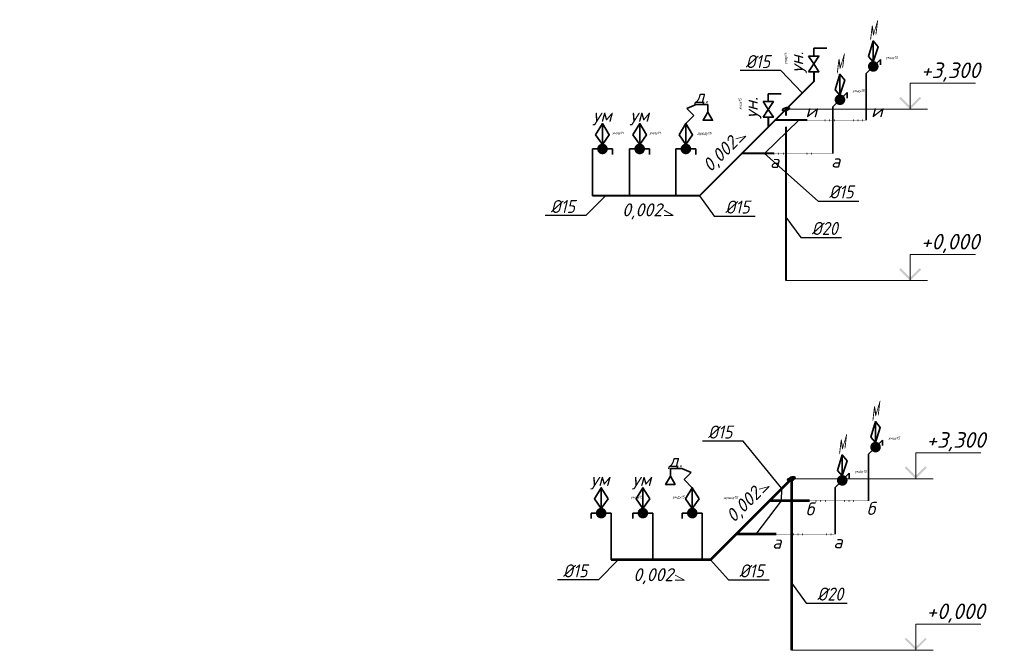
# Model space of a CAD drawing. Header units: millimetres. Extents: x -473555 to 885127, y 4787 to 453528.
# Drawn here: x 822175 to 841172, y 292062 to 304204 of the extents above; entities that cross this region are included whole.
import ezdxf
from ezdxf import colors
from ezdxf.entities.mleader import LeaderData, LeaderLine
from ezdxf.enums import TextEntityAlignment as Align
from ezdxf.math import Vec2, Vec3

# ---------------------------------------------------------------- set-up
doc = ezdxf.new("R2010")
doc.units = ezdxf.units.MM
doc.linetypes.add('ACAD_ISO07W100', pattern=[3, 0, -3])
doc.layers.add('_ВК-Спецификация', color=3, linetype='Continuous', lineweight=15, plot=False, transparency=0.5)
for name, color, linetype, lineweight in [('ВК_B1', 5, 'Continuous', 40), ('ВК_T3', 1, 'Continuous', 50), ('ВК_В1_текст', 5, 'Continuous', 9), ('ВК_В1_текст @ 100', 5, 'Continuous', 9), ('ВК_К1_текст', 34, 'Continuous', 9), ('ВК_ТЗ_текст', 1, 'Continuous', 9), ('ВК_ТЗ_текст @ 100', 1, 'Continuous', 9)]:
    doc.layers.add(name, color=color, linetype=linetype, lineweight=lineweight)
doc.layers.add('ВК_text', color=7, linetype='Continuous')
doc.styles.add('ISOPEUR', font='isocpeui.ttf', dxfattribs={"width": 0.9})

# ---------------------------------------------------------------- blocks, each defined once
blk = doc.blocks.new('_None')
blk = doc.blocks.new('*U679')
at = {"color": 0, "linetype": 'ByBlock', "lineweight": 30}
for p, q in [((193, 1389), (193, 988)), ((0, 0), (0, 900)), ((385, 900), (0, 900)), ((385, 900), (385, 794))]:
    blk.add_line(p, q, dxfattribs=at)
blk.add_lwpolyline([(62, 1175), (193, 1389), (323, 1175), (193, 988)], close=True, dxfattribs=at)
at = {"color": 0, "linetype": 'ByBlock', "lineweight": 30, "const_width": 102}
blk.add_lwpolyline([(142, 900, 1), (244, 900, 1)], format="xyb", close=True, dxfattribs=at)
at = {"color": 0, "lineweight": -2, "style": 'ISOPEUR'}
blk.add_text('ум', height=250, dxfattribs=at).set_placement((192, 1548), align=Align.MIDDLE_CENTER)
at = {"layer": '_ВК-Спецификация', "style": 'ISOPEUR'}
blk.add_attdef('ДУ', text='', height=50, dxfattribs=at).set_placement((495, 1185), align=Align.CENTER)
blk = doc.blocks.new('*U485')
at = {"color": 0, "linetype": 'ByBlock', "lineweight": 30}
for p, q in [((-150, 250), (0, 250)), ((0, 250), (0, 0))]:
    blk.add_line(p, q, dxfattribs=at)
for points in [[(-453, 350), (-301, 250), (-453, 150), (-453, 350)], [(-150, 350), (-301, 250), (-150, 150), (-150, 350)]]:
    blk.add_lwpolyline(points, dxfattribs=at)
at = {"style": 'ISOPEUR'}
blk.add_text('ун.', height=250, dxfattribs=at).set_placement((-271, 576), align=Align.MIDDLE_CENTER)
at = {"layer": '_ВК-Спецификация', "style": 'ISOPEUR'}
blk.add_attdef('ДУ', text='', height=50, dxfattribs=at).set_placement((-196, 767), align=Align.CENTER)
blk = doc.blocks.new('*U486')
at = {"color": 0, "linetype": 'ByBlock', "lineweight": 30}
for p, q in [((212, 1682), (393, 1757)), ((393, 1757), (615, 1757)), ((615, 1757), (615, 1610)), ((193, 1389), (349, 1545)), ((349, 1545), (212, 1682)), ((193, 1389), (193, 988)), ((0, 0), (0, 900)), ((385, 900), (0, 900)), ((385, 900), (385, 794))]:
    blk.add_line(p, q, dxfattribs=at)
for points in [[(615, 1610), (524, 1452), (707, 1452)], [(62, 1175), (193, 1389), (323, 1175), (193, 988)]]:
    blk.add_lwpolyline(points, close=True, dxfattribs=at)
at = {"color": 0, "linetype": 'ByBlock', "lineweight": 30, "const_width": 102}
blk.add_lwpolyline([(142, 900, 1), (244, 900, 1)], format="xyb", close=True, dxfattribs=at)
at = {"color": 0, "lineweight": -2, "style": 'ISOPEUR'}
blk.add_text('д.', height=250, dxfattribs=at).set_placement((495, 1911), align=Align.MIDDLE_CENTER)
at = {"layer": '_ВК-Спецификация', "style": 'ISOPEUR'}
blk.add_attdef('ДУ', text='', height=50, dxfattribs=at).set_placement((549, 1178), align=Align.CENTER)
blk = doc.blocks.new('*U770')
at = {"color": 0, "linetype": 'ByBlock', "lineweight": 30}
for p, q in [((136, 1526), (136, 1124)), ((272, 1172), (0, 900)), ((272, 1172), (272, 1067)), ((0, 0), (0, 900))]:
    blk.add_line(p, q, dxfattribs=at)
blk.add_lwpolyline([(44, 1226), (136, 1526), (228, 1411), (136, 1124)], close=True, dxfattribs=at)
at = {"color": 0, "linetype": 'ByBlock', "lineweight": 30, "const_width": 102}
blk.add_lwpolyline([(85, 1036, 1), (187, 1036, 1)], format="xyb", close=True, dxfattribs=at)
at = {"color": 0, "lineweight": -2, "style": 'ISOPEUR', "oblique": 45}
blk.add_text('м', height=250, rotation=45, dxfattribs=at).set_placement((47, 1681), align=Align.MIDDLE_CENTER)
at = {"layer": '_ВК-Спецификация', "style": 'ISOPEUR'}
blk.add_attdef('ДУ', text='', height=50, dxfattribs=at).set_placement((495, 1185), align=Align.CENTER)
blk = doc.blocks.new('*U754')
at = {"color": 0, "linetype": 'ByBlock', "lineweight": 30}
for p, q in [((-193, 1389), (-193, 988)), ((-385, 900), (0, 900)), ((-385, 900), (-385, 794)), ((0, 0), (0, 900))]:
    blk.add_line(p, q, dxfattribs=at)
blk.add_lwpolyline([(-62, 1175), (-193, 1389), (-323, 1175), (-193, 988)], close=True, dxfattribs=at)
at = {"color": 0, "linetype": 'ByBlock', "lineweight": 30, "const_width": 102}
blk.add_lwpolyline([(-142, 900, -1), (-244, 900, -1)], format="xyb", close=True, dxfattribs=at)
at = {"color": 0, "lineweight": -2, "style": 'ISOPEUR'}
blk.add_text('ум', height=250, dxfattribs=at).set_placement((-214, 1548), align=Align.MIDDLE_CENTER)
at = {"layer": '_ВК-Спецификация', "style": 'ISOPEUR'}
blk.add_attdef('ДУ', text='', height=50, dxfattribs=at).set_placement((495, 1185), align=Align.CENTER)
blk = doc.blocks.new('*U40')
at = {"color": 0, "linetype": 'ByBlock', "lineweight": 30}
for p, q in [((-615, 1757), (-615, 1610)), ((-393, 1757), (-615, 1757)), ((-212, 1682), (-393, 1757)), ((-349, 1545), (-212, 1682)), ((-193, 1389), (-349, 1545)), ((-193, 1389), (-193, 988)), ((-385, 900), (0, 900)), ((-385, 900), (-385, 794)), ((0, 0), (0, 900))]:
    blk.add_line(p, q, dxfattribs=at)
for points in [[(-615, 1610), (-524, 1452), (-707, 1452)], [(-62, 1175), (-193, 1389), (-323, 1175), (-193, 988)]]:
    blk.add_lwpolyline(points, close=True, dxfattribs=at)
at = {"color": 0, "linetype": 'ByBlock', "lineweight": 30, "const_width": 102}
blk.add_lwpolyline([(-142, 900, -1), (-244, 900, -1)], format="xyb", close=True, dxfattribs=at)
at = {"color": 0, "lineweight": -2, "style": 'ISOPEUR'}
blk.add_text('д.', height=250, dxfattribs=at).set_placement((-516, 1911), align=Align.MIDDLE_CENTER)
at = {"layer": '_ВК-Спецификация', "style": 'ISOPEUR'}
blk.add_attdef('ДУ', text='', height=50, dxfattribs=at).set_placement((549, 1178), align=Align.CENTER)
blk = doc.blocks.new('*U669')
at = {"linetype": 'ByBlock', "lineweight": -2}
h = blk.add_hatch(color=256, dxfattribs=at)
h.paths.add_polyline_path([(2605, 212), (2577, 240), (2393, 57), (2393, 0)])
h.paths.add_polyline_path([(2209, 240), (2181, 212), (2393, 0), (2393, 57)])
for p, q in [((2393, 0), (2393, 500)), ((2393, 500), (3650, 500)), ((2727, 0), (0, 0))]:
    blk.add_line(p, q, dxfattribs=at)
at = {"linetype": 'ByBlock', "style": 'ISOPEUR'}
blk.add_attdef('ОТМЕТКА', (2599, 600), '', height=300, dxfattribs=at)
blk = doc.blocks.new('*U774')
at = {"lineweight": 15}
blk.add_lwpolyline([(-1.75, 1), (0, 0), (-1.75, 0)], dxfattribs=at)
at = {"lineweight": 15, "style": 'ISOPEUR'}
blk.add_attdef('УКЛОН', text='', height=2.5, rotation=360, dxfattribs=at).set_placement((-5.98, 1.08), align=Align.MIDDLE_CENTER)
blk = doc.blocks.new('*U775')
at = {"lineweight": 15}
blk.add_lwpolyline([(-1.94, -0.53), (0, 0), (-1.24, -1.24)], dxfattribs=at)
at = {"lineweight": 15, "style": 'ISOPEUR'}
blk.add_attdef('УКЛОН', text='', height=2.5, rotation=45, dxfattribs=at).set_placement((-4.99, -3.47), align=Align.MIDDLE_CENTER)

msp = doc.modelspace()

# ---------------------------------------------------------------- linework, layer by layer
at = {"layer": 'ВК_B1'}
for p, q in [((837464, 303201.7), (837464, 303015.1)), ((837464, 303015.1), (835264.2, 300815.2)), ((836929.1, 302480.1), (836929.1, 302360.5)), ((836587.9, 302325.7), (836587.9, 302139)), ((837337.6, 302268.6), (836717.5, 302268.6)), ((836929.1, 302143.5), (836929.1, 299180.1)), ((836696.5, 301627.4), (836076.4, 301627.4)), ((835264.2, 300815.2), (833203.2, 300815.2))]:
    msp.add_line(p, q, dxfattribs=at)
at = {"layer": 'ВК_B1', "linetype": 'ACAD_ISO07W100'}
for p, q in [((837337.6, 302268.6), (838475.4, 302268.6)), ((836696.5, 301627.4), (837834.3, 301627.4)), ((837381.3, 294938.3), (838519.2, 294938.3)), ((836740.2, 294297.2), (837878.1, 294297.2))]:
    msp.add_line(p, q, dxfattribs=at)
at = {"layer": 'ВК_B1'}
msp.add_ellipse((836929.1, 302480.1), major_axis=(60.4, 25), ratio=0.4142, dxfattribs=at)
at = {"layer": 'ВК_T3'}
for p, q in [((837035, 295362), (835476.2, 293803.2)), ((837035, 295362), (837035, 292062)), ((837381.3, 294938.3), (836611.3, 294938.3)), ((836740.2, 294297.2), (835970.2, 294297.2)), ((835476.2, 293803.2), (833565.2, 293803.2))]:
    msp.add_line(p, q, dxfattribs=at)
msp.add_ellipse((837035, 295362), major_axis=(60.4, 25), ratio=0.4142, dxfattribs=at)

# ---------------------------------------------------------------- block references
at = {"layer": 'ВК_B1'}
for name, p, values in [('*U770', (838475.4, 302268.6), {'ДУ': 'умду15'}), ('*U770', (837834.3, 301627.4), {'ДУ': 'умду15'}), ('*U486', (834809.9, 300815.2), {'ДУ': 'душду15'}), ('*U679', (833203.2, 300815.2), {'ДУ': 'умду15'}), ('*U679', (833919.9, 300815.2), {'ДУ': 'умду15'})]:
    msp.add_blockref(name, p, dxfattribs=at).add_auto_attribs(values)
at = {"layer": 'ВК_B1', "rotation": 90}
for p in [(837714, 303654.7), (836837.9, 302778.7)]:
    msp.add_blockref('*U485', p, dxfattribs=at).add_auto_attribs({'ДУ': 'унду15'})
at = {"layer": 'ВК_T3'}
for name, p, values in [('*U770', (838519.2, 294938.3), {'ДУ': 'умду15'}), ('*U770', (837878.1, 294297.2), {'ДУ': 'умду15'}), ('*U40', (835319.2, 293803.2), {'ДУ': 'душду15'}), ('*U754', (833565.2, 293803.2), {'ДУ': 'умду15'}), ('*U754', (834367.9, 293803.2), {'ДУ': 'умду15'})]:
    msp.add_blockref(name, p, dxfattribs=at).add_auto_attribs(values)
at = {"layer": 'ВК_text', "xscale": 100, "yscale": 100, "zscale": 100}
for name, p in [('*U775', (836157.7, 301963.7)), ('*U774', (834758, 300434.8)), ('*U775', (836607.5, 295214.4)), ('*U774', (834973.1, 293409.2))]:
    msp.add_blockref(name, p, dxfattribs=at).add_auto_attribs({'УКЛОН': '0,002'})
at = {"layer": 'ВК_В1_текст'}
for p, values in [((836929.1, 302480.1), {'ОТМЕТКА': '+3,300'}), ((836929.1, 299180.1), {'ОТМЕТКА': '+0,000'})]:
    msp.add_blockref('*U669', p, dxfattribs=at).add_auto_attribs(values)
at = {"layer": 'ВК_ТЗ_текст'}
for p, values in [((837035, 295362), {'ОТМЕТКА': '+3,300'}), ((837035, 292062), {'ОТМЕТКА': '+0,000'})]:
    msp.add_blockref('*U669', p, dxfattribs=at).add_auto_attribs(values)

# ---------------------------------------------------------------- texts
at = {"layer": 'ВК_text', "linetype": 'Continuous', "style": 'ISOPEUR'}
for s, p in [('и', (837306.1, 302325)), ('и', (838569, 302325)), ('а', (836622.1, 301348.1)), ('а', (837798.9, 301357.7)), ('б', (837307, 294659)), ('б', (838483.7, 294668.6)), ('а', (836665.9, 294017.9)), ('а', (837842.6, 294027.4))]:
    msp.add_text(s, height=250, dxfattribs=at).set_placement(p)

# ---------------------------------------------------------------- leaders
at = {"layer": 'ВК_В1_текст @ 100'}
ml = msp.add_multileader_mtext('Standard', dxfattribs=at)
ml.set_content('%%C15', color=256, style='ISOPEUR')
ml.set_leader_properties()
ml.set_arrow_properties(name='NONE')
ml.build(insert=Vec2(0, 0))
ml.multileader.update_dxf_attribs({"text_left_attachment_type": 6, "text_right_attachment_type": 6, "dogleg_length": 0.1, "arrow_head_size": 250, "scale": 100})
ctx = ml.context
ctx.base_point, ctx.scale, ctx.char_height, ctx.arrow_head_size, ctx.landing_gap_size, ctx.plane_origin = Vec3(835969.5, 303222.9), 100, 250, 250, 200, Vec3(837243.3, 302794.3)
ctx.left_attachment, ctx.right_attachment, ctx.text_align_type = 6, 6, 2
notes = []
notes.append((ctx, [(1, (1, 1, 0), (836834.1, 303222.9), (-1, 0), 10, [(0, [(837243.3, 302794.3)], 0, [])])]))
ctx.mtext.insert, ctx.mtext.alignment, ctx.mtext.flow_direction = Vec3(836624.1, 303522.9), 3, 5
ml = msp.add_multileader_mtext('Standard', dxfattribs=at)
ml.set_content('%%C15', color=256, style='ISOPEUR')
ml.set_leader_properties()
ml.set_arrow_properties(name='NONE')
ml.build(insert=Vec2(0, 0))
ml.multileader.update_dxf_attribs({"text_left_attachment_type": 6, "text_right_attachment_type": 6, "dogleg_length": 0.1, "arrow_head_size": 250, "scale": 100})
ctx = ml.context
ctx.base_point, ctx.scale, ctx.char_height, ctx.arrow_head_size, ctx.landing_gap_size, ctx.plane_origin = Vec3(837559.7, 300712.8), 100, 250, 250, 200, Vec3(837177.9, 302268.6)
ctx.left_attachment, ctx.right_attachment = 6, 6
notes.append((ctx, [(0, (1, 1, 0), (837549.7, 300712.8), (1, 0), 10, [(1, [(837177.9, 302268.6), (836519.6, 301627.4)], 0, [])])]))
ctx.mtext.insert, ctx.mtext.flow_direction = Vec3(837759.7, 301012.8), 5
ml = msp.add_multileader_mtext('Standard', dxfattribs=at)
ml.set_content('%%C15', color=256, style='ISOPEUR')
ml.set_leader_properties()
ml.set_arrow_properties(name='NONE')
ml.build(insert=Vec2(0, 0))
ml.multileader.update_dxf_attribs({"text_left_attachment_type": 6, "text_right_attachment_type": 6, "dogleg_length": 0.1, "arrow_head_size": 250, "scale": 100})
ctx = ml.context
ctx.base_point, ctx.scale, ctx.char_height, ctx.arrow_head_size, ctx.landing_gap_size, ctx.plane_origin = Vec3(832214.2, 300432), 100, 250, 250, 200, Vec3(833455.4, 300815.2)
ctx.left_attachment, ctx.right_attachment, ctx.text_align_type = 6, 6, 2
notes.append((ctx, [(1, (1, 1, 0), (833078.8, 300432), (-1, 0), 10, [(0, [(833455.4, 300815.2)], 0, [])])]))
ctx.mtext.insert, ctx.mtext.alignment, ctx.mtext.flow_direction = Vec3(832868.8, 300732), 3, 5
ml = msp.add_multileader_mtext('Standard', dxfattribs=at)
ml.set_content('%%C15', color=256, style='ISOPEUR')
ml.set_leader_properties()
ml.set_arrow_properties(name='NONE')
ml.build(insert=Vec2(0, 0))
ml.multileader.update_dxf_attribs({"text_left_attachment_type": 6, "text_right_attachment_type": 6, "dogleg_length": 0.1, "arrow_head_size": 250, "scale": 100})
ctx = ml.context
ctx.base_point, ctx.scale, ctx.char_height, ctx.arrow_head_size, ctx.landing_gap_size, ctx.plane_origin = Vec3(835560.7, 300421.5), 100, 250, 250, 200, Vec3(835264.2, 300815.2)
ctx.left_attachment, ctx.right_attachment = 6, 6
notes.append((ctx, [(0, (1, 1, 0), (835550.7, 300421.5), (1, 0), 10, [(0, [(835264.2, 300815.2)], 0, [])])]))
ctx.mtext.insert, ctx.mtext.flow_direction = Vec3(835760.7, 300721.5), 5
ml = msp.add_multileader_mtext('Standard', dxfattribs=at)
ml.set_content('%%C20', color=256, style='ISOPEUR')
ml.set_leader_properties()
ml.set_arrow_properties(name='NONE')
ml.build(insert=Vec2(0, 0))
ml.multileader.update_dxf_attribs({"text_left_attachment_type": 6, "text_right_attachment_type": 6, "dogleg_length": 0.1, "arrow_head_size": 250, "scale": 100})
ctx = ml.context
ctx.base_point, ctx.scale, ctx.char_height, ctx.arrow_head_size, ctx.landing_gap_size, ctx.plane_origin = Vec3(837225.5, 300009.7), 100, 250, 250, 200, Vec3(836929.1, 300403.5)
ctx.left_attachment, ctx.right_attachment = 6, 6
notes.append((ctx, [(0, (1, 1, 0), (837215.5, 300009.7), (1, 0), 10, [(0, [(836929.1, 300403.5)], 0, [])])]))
ctx.mtext.insert, ctx.mtext.flow_direction = Vec3(837425.5, 300309.7), 5
at = {"layer": 'ВК_К1_текст', "linetype": 'Continuous'}
ml = msp.add_multileader_mtext('Standard', dxfattribs=at)
ml.set_content('%%C50', color=256, style='ISOPEUR')
ml.set_leader_properties()
ml.set_arrow_properties(name='NONE')
ml.build(insert=Vec2(0, 0))
ml.multileader.update_dxf_attribs({"text_left_attachment_type": 6, "text_right_attachment_type": 6, "dogleg_length": 0.1, "arrow_head_size": 250, "scale": 100})
ctx = ml.context
ctx.base_point, ctx.scale, ctx.char_height, ctx.arrow_head_size, ctx.landing_gap_size, ctx.plane_origin = Vec3(849218.1, 299772.6), 100, 250, 250, 200, Vec3(856943.1, 290920.8)
ctx.left_attachment, ctx.right_attachment, ctx.text_align_type = 6, 6, 1
notes.append((ctx, [(1, (1, 1, 0), (850122.9, 299772.6), (-1, 0), 10, [(0, [(850422.3, 300789.2)], 0, [])])]))
ctx.mtext.insert, ctx.mtext.width, ctx.mtext.alignment, ctx.mtext.flow_direction = Vec3(849665.5, 300072.6), 549.811, 2, 5
at = {"layer": 'ВК_ТЗ_текст @ 100'}
ml = msp.add_multileader_mtext('Standard', dxfattribs=at)
ml.set_content('%%C15', color=256, style='ISOPEUR')
ml.set_leader_properties()
ml.set_arrow_properties(name='NONE')
ml.build(insert=Vec2(0, 0))
ml.multileader.update_dxf_attribs({"text_left_attachment_type": 6, "text_right_attachment_type": 6, "dogleg_length": 0.1, "arrow_head_size": 250, "scale": 100})
ctx = ml.context
ctx.base_point, ctx.scale, ctx.char_height, ctx.arrow_head_size, ctx.landing_gap_size, ctx.plane_origin = Vec3(835244.5, 296088.7), 100, 250, 250, 200, Vec3(836355.2, 294297.2)
ctx.left_attachment, ctx.right_attachment, ctx.text_align_type = 6, 6, 2
notes.append((ctx, [(1, (1, 1, 0), (836109.1, 296088.7), (-1, 0), 10, [(2, [(836355.2, 294297.2), (836844, 294938.3), (836852.4, 295179.4)], 0, [])])]))
ctx.mtext.insert, ctx.mtext.alignment, ctx.mtext.flow_direction = Vec3(835899.1, 296388.7), 3, 5
ml = msp.add_multileader_mtext('Standard', dxfattribs=at)
ml.set_content('%%C15', color=256, style='ISOPEUR')
ml.set_leader_properties()
ml.set_arrow_properties(name='NONE')
ml.build(insert=Vec2(0, 0))
ml.multileader.update_dxf_attribs({"text_left_attachment_type": 6, "text_right_attachment_type": 6, "dogleg_length": 0.1, "arrow_head_size": 250, "scale": 100})
ctx = ml.context
ctx.base_point, ctx.scale, ctx.char_height, ctx.arrow_head_size, ctx.landing_gap_size, ctx.plane_origin = Vec3(832452.5, 293415.6), 100, 250, 250, 200, Vec3(833699.2, 293803.2)
ctx.left_attachment, ctx.right_attachment, ctx.text_align_type = 6, 6, 2
notes.append((ctx, [(1, (1, 1, 0), (833317.1, 293415.6), (-1, 0), 10, [(0, [(833699.2, 293803.2)], 0, [])])]))
ctx.mtext.insert, ctx.mtext.alignment, ctx.mtext.flow_direction = Vec3(833107.1, 293715.6), 3, 5
ml = msp.add_multileader_mtext('Standard', dxfattribs=at)
ml.set_content('%%C15', color=256, style='ISOPEUR')
ml.set_leader_properties()
ml.set_arrow_properties(name='NONE')
ml.build(insert=Vec2(0, 0))
ml.multileader.update_dxf_attribs({"text_left_attachment_type": 6, "text_right_attachment_type": 6, "dogleg_length": 0.1, "arrow_head_size": 250, "scale": 100})
ctx = ml.context
ctx.base_point, ctx.scale, ctx.char_height, ctx.arrow_head_size, ctx.landing_gap_size, ctx.plane_origin = Vec3(835832.8, 293415.7), 100, 250, 250, 200, Vec3(835476.2, 293803.2)
ctx.left_attachment, ctx.right_attachment = 6, 6
notes.append((ctx, [(0, (1, 1, 0), (835822.8, 293415.7), (1, 0), 10, [(0, [(835476.2, 293803.2)], 0, [])])]))
ctx.mtext.insert, ctx.mtext.flow_direction = Vec3(836032.8, 293715.7), 5
ml = msp.add_multileader_mtext('Standard', dxfattribs=at)
ml.set_content('%%C20', color=256, style='ISOPEUR')
ml.set_leader_properties()
ml.set_arrow_properties(name='NONE')
ml.build(insert=Vec2(0, 0))
ml.multileader.update_dxf_attribs({"text_left_attachment_type": 6, "text_right_attachment_type": 6, "dogleg_length": 0.1, "arrow_head_size": 250, "scale": 100})
ctx = ml.context
ctx.base_point, ctx.scale, ctx.char_height, ctx.arrow_head_size, ctx.landing_gap_size, ctx.plane_origin = Vec3(837331.4, 292969.2), 100, 250, 250, 200, Vec3(837035, 293363)
ctx.left_attachment, ctx.right_attachment = 6, 6
notes.append((ctx, [(0, (1, 1, 0), (837321.4, 292969.2), (1, 0), 10, [(0, [(837035, 293363)], 0, [])])]))
ctx.mtext.insert, ctx.mtext.flow_direction = Vec3(837531.4, 293269.2), 5
for ctx, leaders in notes:
    for number, flags, end, landing, length, lines in leaders:
        leader = LeaderData()
        leader.index, (leader.has_last_leader_line, leader.has_dogleg_vector, leader.attachment_direction) = number, flags
        leader.last_leader_point, leader.dogleg_vector, leader.dogleg_length = Vec3(end), Vec3(landing), length
        for number, points, colour, breaks in lines:
            line = LeaderLine()
            line.index, line.vertices, line.color, line.breaks = number, Vec3.list(points), colors.encode_raw_color(colour), breaks
            leader.lines.append(line)
        ctx.leaders.append(leader)

doc.saveas('drawing.dxf')
